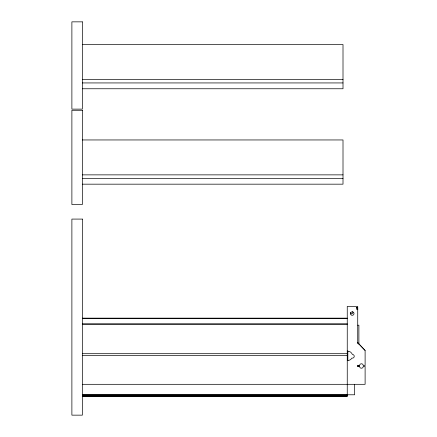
<?xml version="1.0" encoding="UTF-8"?>
<svg xmlns="http://www.w3.org/2000/svg" width="437" height="437" viewBox="0 0 437 437"><rect width="100%" height="100%" fill="white"/><g stroke="black" fill="none" stroke-linecap="round" stroke-linejoin="round"><path stroke-width="0.66" d="M357.788 309.025C357.788 309.909 357.788 307.479 356.767 307.577M82.358 44.541L343.007 44.541L343.007 88.76L82.358 88.76M82.358 79.447L343.007 79.447M82.358 82.937L343.007 82.937M82.358 139.955L343.007 139.955L343.007 184.174L82.358 184.174M82.358 174.866L343.007 174.866M82.358 178.356L343.007 178.356M356.565 309.44L356.565 307.522L357.728 307.522M82.358 318.174L347.251 318.174M82.358 318.305L347.251 318.305M82.358 323.992L347.251 323.992M82.358 324.123L347.251 324.123M357.728 325.204L358.892 325.204L358.892 344.225M347.251 351.157L347.836 351.157M82.358 353.697L347.251 353.697M82.358 355.385L347.251 355.439M347.251 360.394L347.836 360.394M357.728 365.616L359.564 365.616A1.846 1.846 0 0 1 361.41 363.77A1.846 1.846 0 0 1 363.262 365.616L365.113 365.616L365.113 350.463L357.728 342.695L365.113 350.463M357.728 366.375L359.564 366.375A1.846 1.846 0 0 0 361.41 368.222A1.846 1.846 0 0 0 363.262 366.375L365.113 366.375L365.113 384.314L82.358 384.314M82.358 394.775L354.642 394.786L354.642 384.314M82.358 394.95L347.251 394.95M82.358 395.938L347.251 395.938M82.358 396.113L347.251 396.069M82.358 396.239L347.251 396.239L347.251 306.419L357.728 306.424L357.728 343.548M356.565 307.522L357.411 308.32L357.728 309.44M358.892 365.288L358.892 366.648M357.728 365.256L357.728 366.648M347.836 351.015L347.836 360.53M352.555 311.707A1.164 1.164 0 0 1 352.178 313.602A1.164 1.164 0 0 1 350.572 312.526M347.836 360.449A4.616 4.616 0 0 0 351.834 358.143L351.916 358.083A1.846 1.846 0 0 0 354.221 356.543A1.846 1.846 0 0 0 352.391 354.456L351.834 353.522A4.616 4.616 0 0 0 347.836 351.217M82.358 21.85L71.886 21.85L71.886 109.119L82.358 109.119L82.358 21.85M82.358 110.282L71.886 110.282L71.886 204.538L82.358 204.538L82.358 110.282M82.358 219.084L71.886 219.084L71.886 415.15L82.358 415.15L82.358 219.084M351.026 314.804A1.748 1.748 0 0 0 353.948 314.017A1.748 1.748 0 0 0 351.807 311.881A1.748 1.748 0 0 0 351.026 314.804"/></g></svg>
